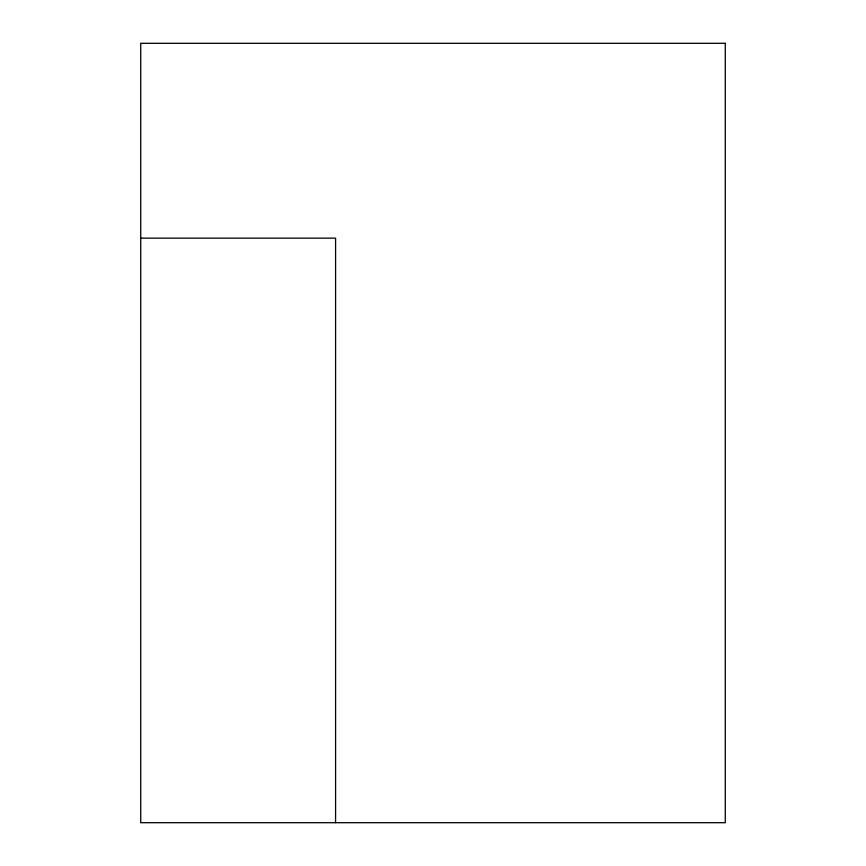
<?xml version="1.0" encoding="UTF-8"?>
<svg xmlns="http://www.w3.org/2000/svg" width="866" height="866" viewBox="0 0 866 866"><rect width="100%" height="100%" fill="white"/><g stroke="black" fill="none" stroke-linecap="round" stroke-linejoin="round"><path stroke-width="1.3" d="M140.725 238.15L335.575 238.15L335.575 822.7M725.275 43.3L140.725 43.3L140.725 822.7L725.275 822.7L725.275 43.3"/></g></svg>
